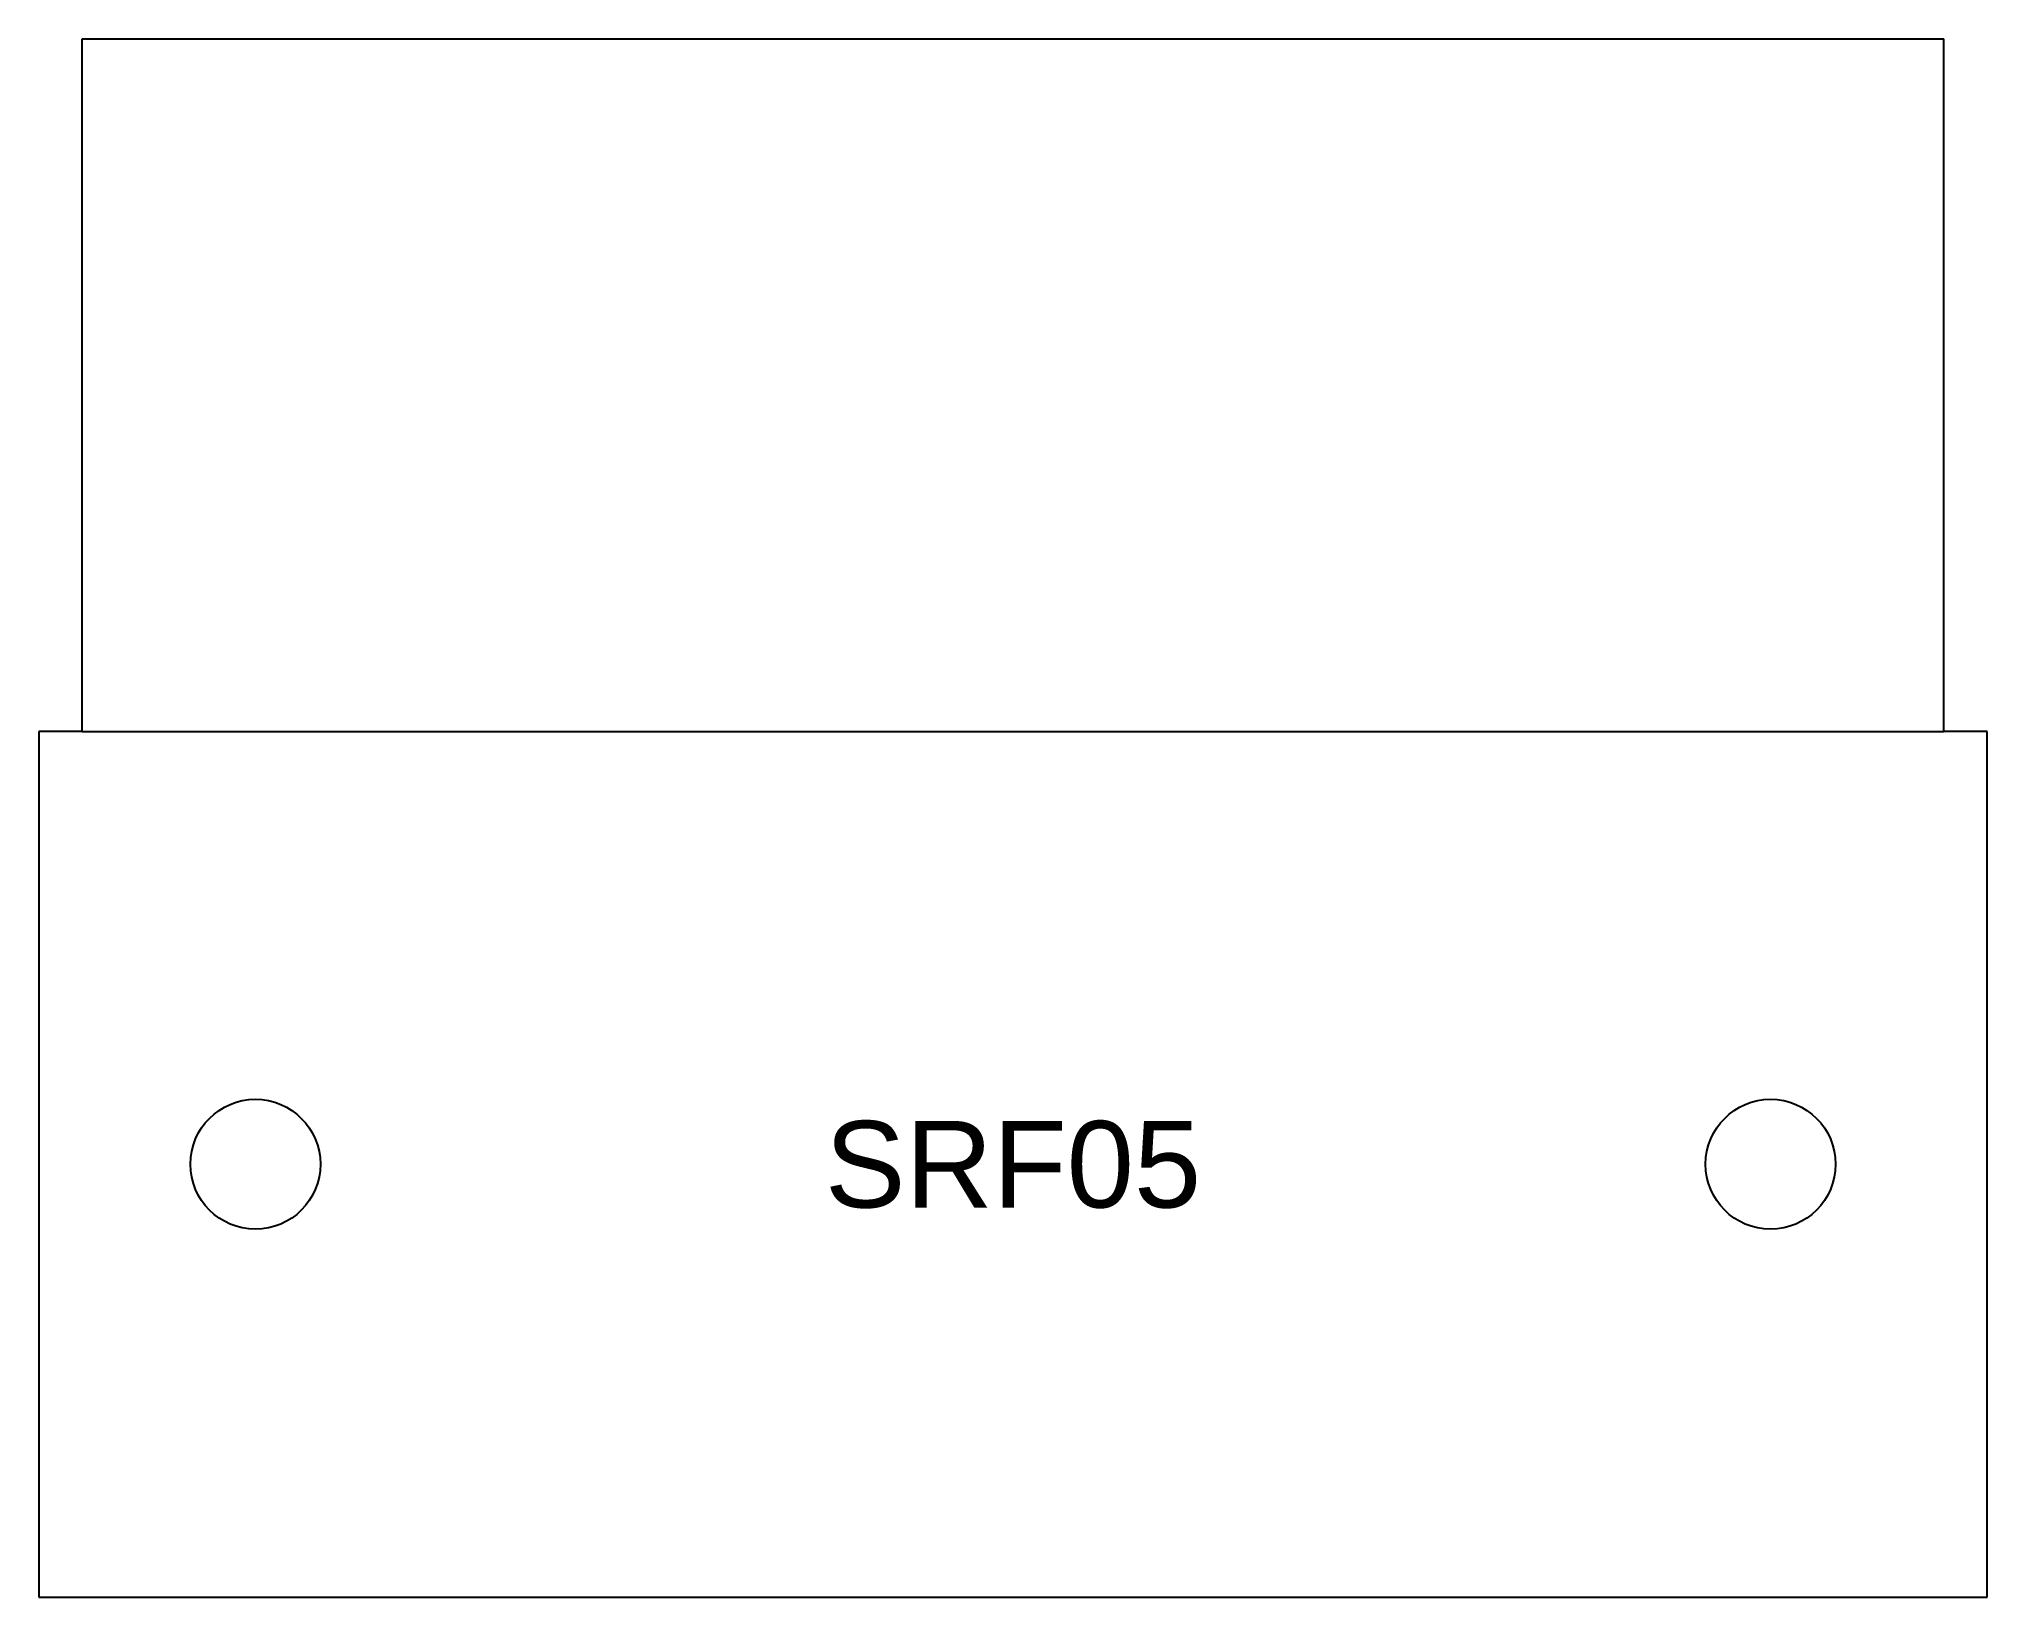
# Model space of a CAD drawing. Header units: millimetres. Extents: x 49 to 94, y 10 to 46.
import ezdxf
from ezdxf.enums import TextEntityAlignment as Align

# ---------------------------------------------------------------- set-up
doc = ezdxf.new("R2010")
doc.units = ezdxf.units.MM
doc.layers.get('0').update_dxf_attribs({"lineweight": 25, "true_color": 0x000000})
doc.styles.add('textstyle0', font='')
doc.styles.get('textstyle0').set_extended_font_data('Arial')

# ---------------------------------------------------------------- blocks, each defined once
blk = doc.blocks.new('srf05')
for p, q in [((1, 16), (44, 16)), ((1, 0), (1, 16)), ((44, 0), (44, 16)), ((1, 0), (0, 0)), ((0, 0), (0, -20)), ((1, 0), (44, 0)), ((45, 0), (44, 0)), ((45, -20), (45, 0)), ((0, -20), (45, -20))]:
    blk.add_line(p, q)
for centre in [(5, -10), (40, -10)]:
    blk.add_circle(centre, 1.5)
at = {"style": 'textstyle0'}
blk.add_text('SRF05', height=2, dxfattribs=at).set_placement((22.5, -10), align=Align.MIDDLE_CENTER)

msp = doc.modelspace()

# ---------------------------------------------------------------- block references
msp.add_blockref('srf05', (49, 30))

doc.saveas('drawing.dxf')
